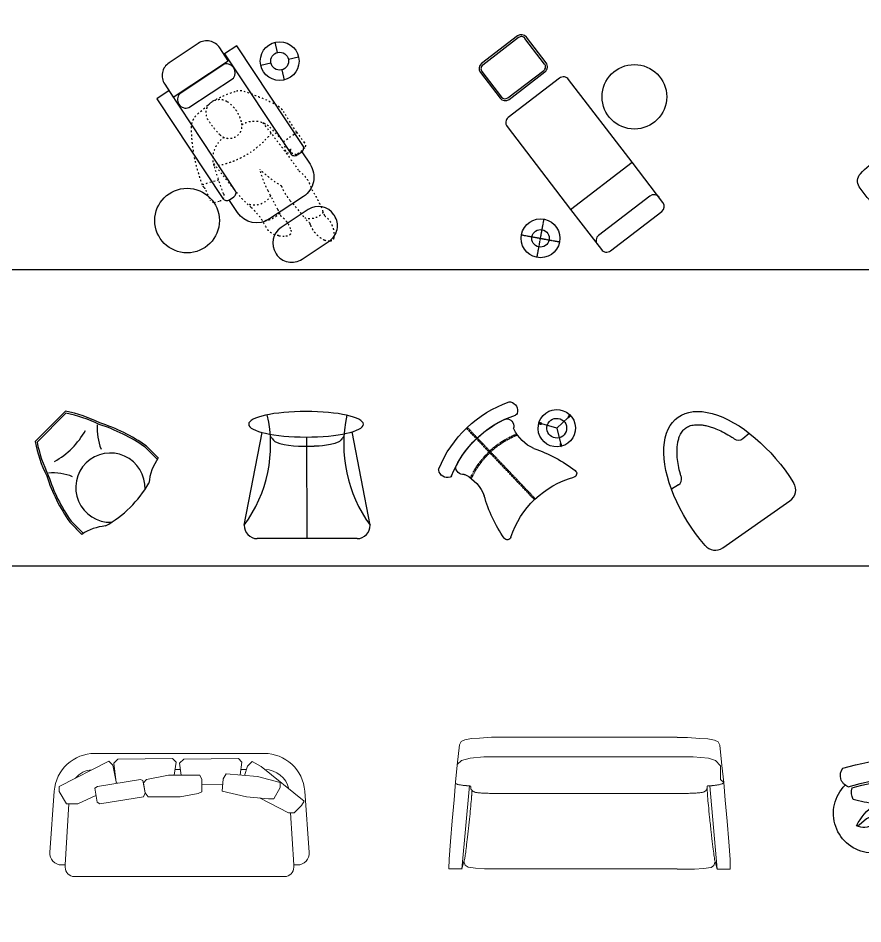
# Model space of a CAD drawing. Extents: x 185064 to 343242, y -369192 to -264966.
# Drawn here: x 191599 to 198135, y -277633 to -270622 of the extents above; entities that cross this region are included whole.
import ezdxf

# ---------------------------------------------------------------- set-up
doc = ezdxf.new("R2010")
doc.units = 0
for name, pattern in [('ACAD_ISO03W100', [30, 12, -18]), ('DASH', [0.35, 0.25, -0.1]), ('PHANTOM', [2.5, 1.25, -0.25, 0.25, -0.25, 0.25, -0.25])]:
    doc.linetypes.add(name, pattern=pattern)
for name, color, linetype in [('000-墙体', 4, 'Continuous'), ('FF-FURN', 51, 'Continuous'), ('打印框', 4, 'Continuous')]:
    doc.layers.add(name, color=color, linetype=linetype)
doc.layers.add('IFF-FURN', color=51, linetype='Continuous', lineweight=25)
doc.styles.add('ATTR', font='romans.shx', dxfattribs={"width": 0.8, "height": 0.7})

# ---------------------------------------------------------------- blocks, each defined once
blk = doc.blocks.new('A$C1A467F9B')
at = {"color": 3}
for p, q in [((303.4362761607626, 474.7465354145097), (213.6873383655038, 564.4954732097394)), ((213.6873383655038, 564.4954732097394), (320.0861819962738, 458.0966295789985)), ((203.0807366477093, 553.8888714919449), (308.3017789914738, 448.6678291481803)), ((-458.0641037591995, -107.2559689149493), (-351.6652601284295, -213.6548125457193)), ((-447.4575020439515, -96.64936719971593), (-342.236459700187, -201.8704095434805)), ((353.5503498683538, -501.4814022498322), (607.9127716978401, -247.1189804203459)), ((357.6762442540348, -518.5687112997692), (625.0000807477626, -251.2448748060269))]:
    blk.add_line(p, q, dxfattribs=at)
at = {"color": 6}
blk.add_line((-368.3151659639407, -197.0049067102081), (-458.0641037591995, -107.2559689149493), dxfattribs=at)
at = {"color": 3}
for centre, radius, start, end in [((-30.44983205005701, 922.2807914511357), 433.1435003872059, 274.9931836775269, 304.3079305710872), ((501.3802596595633, -394.7190322496172), 1014.039111640051, 119.1625750518399, 149.8513433175276), ((-36.91901502957626, 153.7232650613296), 304.7246792495685, 177.0446052065953, 91.88589393965955), ((-907.6992186350543, -407.3816261501051), 1487.104265391386, 17.73350079423744, 35.14506515649441), ((-910.4130320952826, -409.104457415553), 1505.379035713086, 17.74706745382008, 35.17447771018941), ((-828.8114832344289, 157.0446557000978), 455.3113655067286, 324.5154604211359, 354.6481858638912), ((471.8363900643453, 500.9390950962552), 477.3434847018555, 248.319785043173, 274.2971814461953), ((-558.1705784935475, -479.0595499064656), 1188.926746005408, 11.24962990066245, 26.18479794872286), ((-548.774115290158, -480.0492458470106), 1195.866758251916, 11.03037183115225, 26.29752142473714), ((790.6204354914807, -684.1890660439092), 693.9627308916833, 118.8536233057223, 151.1463766950079), ((515.5358268657728, 1016.844401545182), 1505.379035712384, 234.8255222904921, 252.2529325461799), ((513.8129955984623, 1014.130588083411), 1487.104265391909, 234.8549348428239, 252.2664992060165), ((-398.0004815942375, -361.9122646652395), 477.3434847018556, 355.7028185546985, 21.68021495760168), ((586.4806152972888, 655.2054847400867), 1195.866758251284, 243.7024785752629, 258.9696281690073), ((585.4909193540079, 664.6019479407696), 1188.926746004555, 243.815202050529, 258.7503700991749)]:
    blk.add_arc(centre, radius, start, end, dxfattribs=at)
blk = doc.blocks.new('做成ACAD TuKuai0686')
at = {"color": 3, "linetype": 'Continuous'}
for p, q in [((278.7942551995852, 1176.665767472292, -500), (-145.5772180168132, 449.4423677206359, -500)), ((326.7870076831509, 1170.71591797391, -500), (304.8490960355607, 1183.51779410764, -500)), ((333.6390343185826, 1144.661077137963, -500), (-90.7324388979032, 417.4376773862859, -500)), ((871.1178696839537, 831.0151118615212, -500), (446.7463964675553, 103.7917121098689, -500)), ((897.1727105200019, 837.8671384968947, -500), (919.1106221676068, 825.0652623631648, -500)), ((925.9626488029512, 799.0104215271966, -500), (501.5911755864654, 71.78702177551895, -500)), ((-116.7872797338641, 410.5856507509379, -500), (-138.7251913813961, 423.3875268846896, -500)), ((453.5984231029869, 77.7368712739226, -500), (475.5363347505045, 64.93499514017094, -500))]:
    blk.add_line(p, q, dxfattribs=at)
at = {"color": 3, "linetype": 'Continuous', "elevation": -500}
for points in [[(727.9423587014367, 1271.411253038623, -0.0192347146308554), (573.0069042285517, 1371.3902434062, 0.2782236814975106), (487.4998278553152, 1377.282715547229, 0.1559305004464827), (457.8196072116893, 1347.727498124328, -0.0080693074531594), (377.0280501948778, 1197.806606150763, -0.0439269532703382), (355.9935894208515, 1161.760940876924, -0.0097333460133609), (296.6239677215394, 1068.217001497931, 0.3798615984935079), (313.6580164514503, 948.2637341559856, 0.059647212493082), (411.6367298196179, 883.4351446815198, -0.0413985058291886), (659.8568057970747, 731.8897813510083, 0.1035959696238028), (732.5125627471622, 699.0578394580806, 0.3016285226148288), (786.8084093635747, 719.9884157513804, 0.051070474543086), (878.3660515989807, 881.8028229505542, -0.0399933056493636), (933.5162008275123, 984.5054797945012, 0.0174024434979263), (949.3115311757768, 996.822656212258, 0.0908911427230793)], [(949.3115311757768, 996.822656212258, 0.0374384293482931), (996.9015427607424, 1068.541542758779, 0.2724779174230986), (995.9033217560403, 1115.999172945365, 0.1635869668057041), (945.6677225451764, 1157.750434571917, -0.0560581734161057), (727.9423587014367, 1271.411253038623, 2.527544497646737)], [(461.9886871630056, 832.0496357410773, 0.0429971135869667), (285.9436196607471, 931.9108870162962, 0.3347393174383862), (216.8428780039153, 916.749816863259, 0.018365733028201), (24.17846218144405, 596.4244386439894, -0.0310578432622041), (-82.3126797069708, 404.1024419484384, 0.0031981104879421), (-124.7146739147865, 336.6784494456078, 0.0031981104879421)], [(389.6613766006049, 36.51412247751797, -0.0153963017987983), (503.2355004616402, 219.2937469867611, 0.0177654382105169), (719.7010432520668, 598.4342362008645, 0.3786096057230542), (687.9141516427823, 696.3841998103998, -0.0038219490749404), (461.9886871630056, 832.0496357410773)]]:
    blk.add_lwpolyline(points, format="xyb", dxfattribs=at)
at = {"color": 3, "linetype": 'Continuous'}
blk.add_lwpolyline([(-124.7146739147865, 336.6784494456078, -0.03614693235003399), (-181.5540067081601, 242.7562516361322, 0.3616578704915567), (-170.6501338828821, 102.4643724111229, 0.0964733029698253), (-84.2060765452188, 42.45356257673847, -0.0525385821396862), (79.29386725396034, -51.04361780386899, 0.0674312567395952), (231.0233819098648, -131.9323503940213, 0.3469476226771381), (311.1872250560846, -106.0077168929092, 0.041595066100622), (386.6232981962094, 29.81893366495932, -0.0010795285800961), (389.6613766006049, 36.51412247751797)], format="xyb", dxfattribs=at)
for centre, start, end in [((295.247688935347, 1167.064360371987, -500), 59.73428620635724, 149.7342862065232), ((317.1856005828936, 1154.262484238286, -500), 329.7342862065232, 59.73428620635724), ((887.571303419672, 821.4137047611838, -500), 59.73428620635724, 149.7342862065232), ((909.5092150672476, 808.6118286274684, -500), 329.7342862065232, 59.73428620635724), ((-129.1237842811242, 439.8409606203785, -500), 149.7342862065232, 239.7342862063573), ((-107.185872633534, 427.0390844866452, -500), 239.7342862063573, 329.7342862065232), ((463.1998302032443, 94.190305009608, -500), 149.7342862065232, 239.7342862063573), ((485.1377418508345, 81.38842887581268, -500), 239.7342862063573, 329.7342862065232)]:
    blk.add_arc(centre, 19.04999999999999, start, end, dxfattribs=at)
blk = doc.blocks.new('A$C24DB185D')
at = {"color": 3, "lineweight": 5}
for p, q in [((-917.7353977797188, 353.0189829483278), (-885.2925540366559, 353.0189829483278)), ((-885.2925540366559, 353.0189829483278), (-857.9647407951288, -95.15715421250206)), ((1047.56829191496, -174.0631434449169), (1079.707445963344, 353.0189829483278)), ((1079.707445963344, 353.0189829483278), (1112.150289706407, 353.0189829483278)), ((-978.957420671184, -282.4342746357433), (-1017.470611170327, 245.7466236386013)), ((1211.885503097015, 245.7466236386013), (1173.372312597872, -282.4342746357433)), ((-478.0832809662659, -466.9810170516722), (-429.7320909754214, -466.981017051672)), ((89.60185040465633, -466.9810170516722), (136.6013681431492, -466.9810170516722)), ((655.9353095231538, -466.981017051672), (663.2736989099308, -466.9810170516722)), ((824.2990657307091, -606.9810170516721), (-629.8841738040209, -606.9810170516721))]:
    blk.add_line(p, q, dxfattribs=at)
at = {"color": 6, "lineweight": 5}
blk.add_line((-637.7074016613768, -466.981017051672), (-637.1187618385503, -466.981017051672), dxfattribs=at)
at = {"color": 3, "lineweight": 5, "flags": 128}
for points in [[(-857.9647407951286, -95.15715421250185), (-885.2925540366559, 353.0189829483278), (-885.2925540366559, 373.0189829483278, -0.4142135623730951), (-805.2925540366557, 453.0189829483278), (999.707445963344, 453.0189829483278, -0.4142135623730951), (1079.707445963344, 373.0189829483278), (1079.707445963344, 353.0189829483278), (1047.56829191496, -174.0631434449168)], [(-637.1187618385501, -466.981017051672), (-637.7074016613768, -466.981017051672, -0.3522133182519764), (-842.8178395929901, -302.0333005841176)], [(991.7004611073456, -393.4903883460238, -0.1975929462873948), (849.4973586150273, -466.2609900909193)]]:
    blk.add_lwpolyline(points, format="xyb", dxfattribs=at)
at = {"color": 8, "lineweight": 5}
for points in [[(-460.6111564367799, -417.5745080471505), (-488.7215282143443, -497.0631434449168), (-528.7215282143442, -537.0631434449168), (-603.7215282143443, -493.7618732557166), (-973.7215282143443, -197.0631434449169), (-950.6275174468174, -157.0631434449169), (-888.7215282143442, -95.15715421250206), (-838.7215282143442, -95.15715421250206), (-589.1068022870022, -223.3485165444438)], [(638.9822221796046, -348.3814541918441), (671.2784717856557, -506.0631434449168), (705.2784717856558, -540.0631434449168), (1131.278471785655, -322.0631434449169), (1131.278471785655, -280.0631434449169), (1067.278471785655, -174.0631434449169)], [(1067.278471785655, -174.0631434449169), (971.2784717856557, -174.0631434449169), (815.8841055884726, -244.6969462618183)], [(-93.72152821434427, -339.6212829798006), (-273.9039494415417, -336.478566330489)], [(627.6119309041533, -557.0631434449168), (662.6119309041533, -522.0631434449168), (642.6119309041533, -357.0631434449168), (628.6119000996233, -350.063128042652)], [(-423.0440857143636, -421.0656218256265), (-439.2119092711364, -532.0631434449168), (-409.2119092711364, -562.0631434449168), (61.27847178565571, -557.0631434449168)], [(61.27847178565571, -557.0631434449168), (96.27847178565573, -522.0631434449168), (83.6954992026863, -418.2536196354194)], [(143.6989677319512, -418.2536196354194), (127.1215498474776, -532.0631434449168), (157.1215498474776, -562.0631434449168), (627.6119309041533, -557.0631434449168)]]:
    blk.add_lwpolyline(points, dxfattribs=at)
for points in [[(-278.7215282143443, -387.0631434449168), (-304.7022903279285, -432.0631434449168), (-573.7215282143443, -407.0631434449168), (-768.7215282143442, -357.0631434449168), (-768.7215282143442, -312.0631434449169), (-713.8732526413513, -217.0631434449169), (-668.7215282143443, -217.0631434449169), (-478.7215282143442, -232.0631434449169), (-268.7215282143443, -282.0631434449169)], [(407.4689479760709, -352.0631434449168), (381.2784717856557, -382.0631434449168), (191.2784717856557, -418.2536196354194), (-78.7215282143443, -418.2536196354194), (-93.72152821434427, -382.0631434449168), (-93.72152821434427, -277.0631434449169), (-63.72152821434429, -262.0631434449169), (91.27847178565573, -232.5393339211296), (366.2784717856557, -232.5393339211296), (391.2784717856557, -267.0631434449169)], [(826.2784717856558, -307.0631434449169), (806.2784717856558, -187.0631434449169), (781.2784717856558, -172.0631434449169), (406.2784717856557, -232.0631434449169), (391.2784717856557, -267.0631434449169), (411.2784717856556, -372.0631434449168), (431.2784717856557, -382.0631434449168), (801.2784717856558, -322.0631434449169)]]:
    blk.add_lwpolyline(points, close=True, dxfattribs=at)
at = {"color": 3, "lineweight": 5, "flags": 128}
for points in [[(-429.7320909754212, -466.981017051672), (-478.0832809662658, -466.981017051672)], [(136.6013681431494, -466.981017051672), (89.60185040465728, -466.981017051672)], [(663.273698909931, -466.981017051672), (655.9353095231538, -466.981017051672)]]:
    blk.add_lwpolyline(points, dxfattribs=at)
at = {"color": 3, "lineweight": 5}
for centre, radius, start, end in [((-917.7353977797188, 253.0189829483279), 100, 90, 184.1704365248391), ((1112.150289706407, 253.0189829483279), 99.99999999999999, 355.8295634751609, 90.00000000000013), ((-629.8841738040433, -256.9810170516583), 350.0000000000138, 184.1704365248458, 270.0000000000037), ((824.2990657307276, -256.9810170516545), 350.0000000000176, 269.9999999999969, 355.8295634751536)]:
    blk.add_arc(centre, radius, start, end, dxfattribs=at)
at = {"color": 6, "lineweight": 5}
for centre, radius, start, end in [((-637.7074016613542, -256.9810170516865), 209.9999999999856, 192.3882296480307, 269.9999999999938), ((832.1222935880437, -256.9810170516877), 209.9999999999844, 274.7459868327941, 319.4550334924908)]:
    blk.add_arc(centre, radius, start, end, dxfattribs=at)
blk = doc.blocks.new('artear')
at = {"layer": 'FF-FURN', "color": 3, "linetype": 'Continuous'}
for points in [[(21535.42694836006, 1501.968026151385, 0.4142135623731554), (21406.65479408971, 1560.429400447059), (21195.08090681002, 1480.978219075352, 0.4142135623730951), (21136.61953251447, 1352.206064804859), (21171.77492250154, 1258.589300521654), (21570.58233834721, 1408.351261867963)], [(21899.54643840807, 728.610413550819, 0.4142135623730951), (21917.08485069684, 767.2420598317108), (21645.68523999417, 1489.963480097114), (21556.74931392502, 1456.565859609012), (21828.14892462817, 733.8444393436633, 0.414213562373296), (21866.78057090881, 716.3060270550554)], [(21578.12667527712, 1291.547653275505, 0.7062924485417377), (21540.15885409068, 1392.653758701025), (21217.18101731422, 1271.367663244707, 0.7777777777777831), (21255.14883850066, 1170.261557819187)], [(21155.13339515075, 1305.749236563351), (21066.19746908192, 1272.351616075056), (21337.59707978466, 549.6301958101171, 0.414213562373296), (21376.22872606571, 532.0917835211035), (21408.99459356467, 544.3961700170016, 0.4142135623730951), (21426.53300585319, 583.0278162978661)], [(21856.91782236824, 357.1236472585747), (21660.69708443117, 283.4379498453304, 0.4142135623730449), (21590.54343527615, 128.9113647210301), (21592.30120477583, 124.2305265067421, 0.4142135623731454), (21746.82778990009, 54.07687735182617), (21943.04852783774, 127.7625747654779, 0.4142135623731955), (22013.20217699226, 282.2891598898327), (22011.44440749288, 286.9699981039844, 0.414213562373045)]]:
    blk.add_lwpolyline(points, format="xyb", close=True, dxfattribs=at)
blk.add_lwpolyline([(21900.48260605077, 728.9619674503932), (21934.23178043855, 639.0898737385937, -0.4142135623731354), (21846.53971899521, 445.9316423328832), (21601.26379657342, 353.8245205662201, -0.4142135623730549), (21408.10556516754, 441.5165820096876), (21375.76260637931, 527.6440051500026)], format="xyb", dxfattribs=at)
blk = doc.blocks.new('AWTRE')
at = {"color": 3}
for p, q in [((21343.66606007962, 18316.76701344388), (21343.66606007962, 18397.53471515073)), ((21274.43376178647, 18247.53471515073), (21193.66606007962, 18247.53471515073)), ((21412.89835837277, 18247.53471515073), (21493.66606007962, 18247.53471515073)), ((21343.66606007962, 18178.30241685758), (21343.66606007962, 18097.53471515073))]:
    blk.add_line(p, q, dxfattribs=at)
blk.add_circle((21343.66606007962, 18247.53471515073), 150, dxfattribs=at)
at = {"color": 8}
blk.add_circle((21343.66606007962, 18247.53471515073), 69.23229829315096, dxfattribs=at)
blk = doc.blocks.new('aertgser')
at = {"color": 250, "linetype": 'ACAD_ISO03W100'}
for p, q in [((25069.22932064367, 9050.763492322369), (24964.76678064367, 9054.17989232237)), ((25069.22932064367, 9050.763492322369), (24964.76678064367, 9054.17989232237)), ((25067.59392064367, 8924.15389232237), (25067.59392064367, 9050.815492322376)), ((25067.59392064367, 8924.15389232237), (25067.59392064367, 9050.815492322376)), ((25069.22932064367, 9050.763492322369), (25256.66332064368, 9058.79229232238)), ((25069.22932064367, 9050.763492322369), (25256.66332064368, 9058.79229232238)), ((24995.15792064368, 8897.20229232237), (25042.43944064368, 8918.420892322378)), ((24995.15792064368, 8897.20229232237), (25042.43944064368, 8918.420892322378)), ((25219.57432064367, 8903.372092322374), (25078.61272064367, 8923.516892322368)), ((25219.57432064367, 8903.372092322374), (25078.61272064367, 8923.516892322368)), ((25623.01372064368, 8504.539892322371), (25636.70792064367, 8637.644292322368)), ((25623.01372064368, 8504.539892322371), (25636.70792064367, 8637.644292322368)), ((24662.33322064367, 8589.021692322376), (24822.89882064368, 8610.424892322379)), ((24662.33322064367, 8589.021692322376), (24822.89882064368, 8610.424892322379)), ((24490.64352064367, 8479.696892322376), (24455.54378064368, 8521.845492322376)), ((24490.64352064367, 8479.696892322376), (24455.54378064368, 8521.845492322376)), ((25237.04112064368, 8384.965892322376), (24975.72578064368, 8401.16389232238)), ((25237.04112064368, 8384.965892322376), (24975.72578064368, 8401.16389232238)), ((25154.53792064368, 8221.397292322377), (25112.30352064368, 8345.115692322375)), ((25154.53792064368, 8221.397292322377), (25112.30352064368, 8345.115692322375)), ((24989.28426064368, 8215.440692322372), (24971.81798064368, 8257.467092322375)), ((24989.28426064368, 8215.440692322372), (24971.81798064368, 8257.467092322375)), ((25104.32672064367, 8217.780692322369), (25016.00940064368, 8201.026292322378)), ((25104.32672064367, 8217.780692322369), (25016.00940064368, 8201.026292322378))]:
    blk.add_line(p, q, dxfattribs=at)
for centre, radius, start, end in [((24963.77410064368, 9023.835292322372), 30.36069400000001, 67.94562000011764, 149.8994999999654), ((24963.77410064368, 9023.835292322372), 30.36069400000001, 67.94562000011764, 149.8994999999654), ((25263.76132064367, 8893.143692322366), 165.801142, 61.16075999993998, 92.45324999988838), ((25263.76132064367, 8893.143692322366), 165.801142, 61.16075999993998, 92.45324999988838), ((25105.42132064368, 8981.782892322371), 178.118772, 163.4646999997897, 190.0283999996354), ((25105.42132064368, 8981.782892322371), 178.118772, 163.4646999997897, 190.0283999996354), ((24372.11940064367, 7273.881892322373), 2014.32088, 53.71461999956895, 61.16075999993998), ((24372.11940064367, 7273.881892322373), 2014.32088, 53.71461999956895, 61.16075999993998), ((24727.86128064367, 8655.84689232237), 253.0657220000001, 70.52015000003985, 110.6893000000677), ((24727.86128064367, 8655.84689232237), 253.0657220000001, 70.52015000003985, 110.6893000000677), ((24955.07710064368, 8955.195292322373), 25.4416682, 190.0283999996354, 323.1719999997011), ((24955.07710064368, 8955.195292322373), 25.4416682, 190.0283999996354, 323.1719999997011), ((24987.87402064367, 8913.434092322379), 17.7909732, 108.1437999999891, 294.1692000000057), ((24987.87402064367, 8913.434092322379), 17.7909732, 108.1437999999891, 294.1692000000057), ((24980.40344064368, 8936.230892322375), 6.198732799999998, 288.1437999999892, 143.1719999997011), ((24980.40344064368, 8936.230892322375), 6.198732799999998, 288.1437999999892, 143.1719999997011), ((25069.32292064367, 8858.514292322376), 65.66266200000001, 81.86724999979735, 114.1692000000057), ((25069.32292064367, 8858.514292322376), 65.66266200000001, 81.86724999979735, 114.1692000000057), ((24358.94052064367, 8683.37049232237), 184.162472, 72.18336000015118, 132.2130000000345), ((24358.94052064367, 8683.37049232237), 184.162472, 72.18336000015118, 132.2130000000345), ((24675.88754064367, 7894.38489232237), 998.90856, 92.14766999998443, 105.1225000000071), ((24675.88754064367, 7894.38489232237), 998.90856, 92.14766999998443, 105.1225000000071), ((24570.94400064367, 8826.28989232237), 133.3332, 162.7103000003923, 231.5681999999922), ((24570.94400064367, 8826.28989232237), 133.3332, 162.7103000003923, 231.5681999999922), ((24813.68650064367, 2588.954892322377), 6305.470600000001, 85.74595000005445, 90.01303000001671), ((24813.68650064367, 2588.954892322377), 6305.470600000001, 85.74595000005445, 90.01303000001671), ((25838.20012064368, 8680.349292322366), 692.7637599999999, 162.9036999997449, 205.0897000000088), ((25838.20012064368, 8680.349292322366), 692.7637599999999, 162.9036999997449, 205.0897000000088), ((25203.67532064368, 8792.128492322374), 112.373222, 67.99602000012455, 81.86724999979735), ((25203.67532064368, 8792.128492322374), 112.373222, 67.99602000012455, 81.86724999979735), ((25177.54792064367, 8727.471692322375), 182.11011, 2.59187700040497, 67.99602000012455), ((25177.54792064367, 8727.471692322375), 182.11011, 2.59187700040497, 67.99602000012455), ((25510.39732064367, 8824.290492322369), 90.930398, 17.81887999963908, 53.71461999956895), ((25510.39732064367, 8824.290492322369), 90.930398, 17.81887999963908, 53.71461999956895), ((24728.72240064368, 8573.036892322372), 911.99186, 5.105100000123731, 17.81887999963908), ((24728.72240064368, 8573.036892322372), 911.99186, 5.105100000123731, 17.81887999963908), ((24257.03716064368, 8795.70349232237), 32.495632, 132.2130000000345, 213.1156999998095), ((24257.03716064368, 8795.70349232237), 32.495632, 132.2130000000345, 213.1156999998095), ((24310.54802064368, 8830.608492322366), 96.384132, 213.1156999998095, 237.7222000003745), ((24310.54802064368, 8830.608492322366), 96.384132, 213.1156999998095, 237.7222000003745), ((24365.35420064368, 8940.679492322379), 219.06729, 240.9785999997992, 284.0059999998022), ((24365.35420064368, 8940.679492322379), 219.06729, 240.9785999997992, 284.0059999998022), ((24393.78286064367, 8826.708492322374), 101.605556, 284.0059999998022, 290.5932000000278), ((24393.78286064367, 8826.708492322374), 101.605556, 284.0059999998022, 290.5932000000278), ((24510.76024064367, 9038.733292322375), 317.7005, 255.1843000002171, 265.7938000001995), ((24510.76024064367, 9038.733292322375), 317.7005, 255.1843000002171, 265.7938000001995), ((23946.52540064368, 1366.645492322364), 7375.108000000001, 84.43247999980224, 85.79382000018724), ((23946.52540064368, 1366.645492322364), 7375.108000000001, 84.43247999980224, 85.79382000018724), ((24697.93112064368, 9075.068292322381), 369.85234, 264.4324999998336, 284.613600000163), ((24697.93112064368, 9075.068292322381), 369.85234, 264.4324999998336, 284.613600000163), ((25226.05612064368, 9729.464892322372), 1101.7149, 246.7546999998096, 257.7893999999718), ((25226.05612064368, 9729.464892322372), 1101.7149, 246.7546999998096, 257.7893999999718), ((25407.56212064368, 8649.729092322377), 98.514312, 114.1552999998098, 259.5461000000266), ((25407.56212064368, 8649.729092322377), 98.514312, 114.1552999998098, 259.5461000000266), ((25476.64412064367, 8495.759692322375), 267.25764, 69.87920000001192, 114.1552999998098), ((25476.64412064367, 8495.759692322375), 267.25764, 69.87920000001192, 114.1552999998098), ((25532.52332064368, 8648.364092322372), 104.736294, 273.5364000000714, 69.87920000001192), ((25532.52332064368, 8648.364092322372), 104.736294, 273.5364000000714, 69.87920000001192), ((24718.22282064368, 9395.684692322378), 792.2049200000001, 277.592799999849, 290.2978000002233), ((24718.22282064368, 9395.684692322378), 792.2049200000001, 277.592799999849, 290.2978000002233), ((24483.92278064368, 8545.479492322369), 36.93089400000001, 107.7029999997999, 219.7863000002024), ((24483.92278064368, 8545.479492322369), 36.93089400000001, 107.7029999997999, 219.7863000002024), ((24538.92708064368, 8373.156692322373), 217.817184, 70.29868999969193, 107.7029999997999), ((24538.92708064368, 8373.156692322373), 217.817184, 70.29868999969193, 107.7029999997999), ((24704.46414064367, 8272.963092322374), 318.85464, 97.59282999988218, 106.7902000001079), ((24704.46414064367, 8272.963092322374), 318.85464, 97.59282999988218, 106.7902000001079), ((24787.60694064368, 8539.078292322374), 162.553196, 164.2197000002369, 216.8671999998062), ((24787.60694064368, 8539.078292322374), 162.553196, 164.2197000002369, 216.8671999998062), ((24909.02720064367, 8541.05429232237), 142.552098, 153.3706999998604, 238.5666999999202), ((24909.02720064367, 8541.05429232237), 142.552098, 153.3706999998604, 238.5666999999202), ((25158.35212064367, 8568.333492322374), 199.539886, 288.1578999998421, 358.9497999997513), ((25158.35212064367, 8568.333492322374), 199.539886, 288.1578999998421, 358.9497999997513), ((25501.10492064368, 9156.713492322378), 614.0570799999999, 259.5461000000266, 273.5364000000714), ((25501.10492064368, 9156.713492322378), 614.0570799999999, 259.5461000000266, 273.5364000000714), ((25483.96052064368, 8518.850292322371), 139.786452, 304.0645000000176, 354.1249000002801), ((25483.96052064368, 8518.850292322371), 139.786452, 304.0645000000176, 354.1249000002801), ((24586.27438064368, 8559.334892322366), 124.448662, 219.7863000002024, 278.792200000185), ((24586.27438064368, 8559.334892322366), 124.448662, 219.7863000002024, 278.792200000185), ((24679.31096064368, 7957.814492322373), 484.2240000000002, 76.49421000012676, 98.79221999997506), ((24679.31096064368, 7957.814492322373), 484.2240000000002, 76.49421000012676, 98.79221999997506), ((25041.79412064368, 9466.994892322371), 1067.87694, 256.4941999998244, 266.4528999998763), ((25041.79412064368, 9466.994892322371), 1067.87694, 256.4941999998244, 266.4528999998763), ((24101.75736064367, 11789.94409232237), 3589.991600000001, 284.4904999998085, 288.1578999998421), ((24101.75736064367, 11789.94409232237), 3589.991600000001, 284.4904999998085, 288.1578999998421), ((24845.90596064367, 9462.512492322378), 1278.91348, 283.7512000001553, 304.0645000000176), ((24845.90596064367, 9462.512492322378), 1278.91348, 283.7512000001553, 304.0645000000176), ((25010.53588064367, 8273.55849232238), 41.92864, 104.4904999998085, 202.5677999997166), ((25010.53588064367, 8273.55849232238), 41.92864, 104.4904999998085, 202.5677999997166), ((25011.52024064367, 8224.681092322367), 24.07964, 202.5677999997166, 280.7449999999413), ((25011.52024064367, 8224.681092322367), 24.07964, 202.5677999997166, 280.7449999999413), ((25119.33392064367, 8138.706892322371), 80.485886, 84.00083999994754, 100.7449999999413), ((25119.33392064367, 8138.706892322371), 80.485886, 84.00083999994754, 100.7449999999413), ((25134.51532064367, 8283.170692322368), 64.77120000000001, 264.000799999948, 283.7512000001553), ((25134.51532064367, 8283.170692322368), 64.77120000000001, 264.000799999948, 283.7512000001553)]:
    blk.add_arc(centre, radius, start, end, dxfattribs=at)
at = {"color": 250, "linetype": 'ACAD_ISO03W100', "style": 'ATTR', "width": 0.8, "flags": 9}
blk.add_attdef('ESTCODE', (25226.65274311131, 8640.380980712012), '', height=18.2, dxfattribs=at)
blk.add_attdef('ESTCODE', (25226.65274311131, 8640.380980712012), '', height=18.2, dxfattribs=at)
blk = doc.blocks.new('做成ACAD TuKuai0283')
at = {"color": 8, "linetype": 'Continuous', "lineweight": -2}
for p, q in [((172.5851098519365, 599.693967777331), (123.0405559805462, 592.2722490177707)), ((186.3779337972215, 582.8782924070026), (172.5851098519365, 599.693967777331)), ((200.1134387566552, 592.6709886180353), (186.3779337972215, 582.8782924070026)), ((215.0092074785487, 586.8016212948182), (200.1134387566552, 592.6709886180353)), ((157.165721025445, 527.207104882912), (165.0996908284059, 529.0946060838749)), ((165.0996908284059, 529.0946060838749), (189.8716495605318, 517.9605504273306)), ((189.8716495605318, 517.9605504273306), (317.8203020276252, 515.0316123562333)), ((317.8203020276252, 515.0316123562333), (388.6064810348419, 494.4527836977629)), ((388.6064810348419, 494.4527836977629), (409.6397755548295, 497.8123565630269)), ((-764.2861680257566, 129.3273723200264), (-759.228466299814, 144.5179303032777)), ((-759.228466299814, 144.5179303032777), (-742.9036513779467, 148.7678024588726)), ((-746.948786107671, 170.1370751550627), (-709.4625335416728, 203.3714789592536)), ((-742.9036513779467, 148.7678024588726), (-746.948786107671, 170.1370751550627)), ((-695.3583782202701, 104.4285842211095), (-775.2208228399514, 4.421453046686589)), ((-688.0004526882852, 130.5719976679994), (-695.3583782202701, 104.4285842211095)), ((-681.4613916456041, 135.445519833547), (-688.0004526882852, 130.5719976679994)), ((-775.2208228399514, 4.421453046686589), (-804.8640707770109, -63.07261468624854)), ((-804.8640707770109, -63.07261468624854), (-820.9383609250299, -77.04771412914612))]:
    blk.add_line(p, q, dxfattribs=at)
at = {"color": 3, "linetype": 'Continuous', "ltscale": 5, "extrusion": (0, 0, -0.9999999999999998)}
for centre, major_axis, ratio, start_param, end_param in [((778.8435744858539, -1897.079058736309), (2609.70162579869, 1219.435837051656), 0.9999999999987568, 4.43642743504372, 4.988553886358601), ((275.9875403731446, 864.1153322803369), (64.96988039038521, 64.96988039038524), 0.9999999999990616, -0.3203134243118957, 1.569194245417397)]:
    blk.add_ellipse(centre, major_axis=major_axis, ratio=ratio, start_param=start_param, end_param=end_param, dxfattribs=at)
at = {"color": 3, "linetype": 'Continuous', "ltscale": 5, "extrusion": (0, 0, -1)}
for centre, major_axis, ratio, start_param, end_param in [((778.8435744858539, -1897.079058736309), (2474.866350897467, 1156.23445378741), 0.9999999999987512, 4.436362139404331, 4.988488590719208), ((253.9423960679406, 530.7835857420953), (278.0726126224617, 129.2233065875126), 0.9999999999987658, -0.7948801736350488, 1.470142064671409), ((-1016.097849905757, 260.5223731848802), (64.96988039038781, 64.96988039038784), 0.9999999999990355, 2.269152777959619, 4.158660447686489), ((-1123.831487249522, 2175.895306969473), (2219.425158370588, 1035.214743438235), 0.9999999999987517, 1.33017906405816, 1.810243349169326), ((-746.3089785991012, 63.51981848886496), (277.5254314956856, 130.3943086535149), 0.9999999999987619, 1.671663399237358, 3.936685637546723)]:
    blk.add_ellipse(centre, major_axis=major_axis, ratio=ratio, start_param=start_param, end_param=end_param, dxfattribs=at)
at = {"color": 8, "linetype": 'Continuous', "lineweight": -2, "extrusion": (0, 0, -1)}
for centre, major_axis, ratio, start_param, end_param in [((724.782455242867, -1761.855622617102), (2330.718335274074, 1089.141725307226), 0.9999999999987542, -1.532061520955402, -1.292761694369666), ((-341.3419204704788, 1494.565692576989), (747.1608736044644, 747.1608736044645), 0.9999999999990601, 1.644538711672786, 1.812104642206217), ((-229.6210169906709, 558.075103139756), (47.59027251888565, 47.59027251888566), 0.9999999999990382, 2.880550007117824, 4.791822145831122), ((144.3641632821629, 174.9569024103726), (295.4714831779256, 295.4714831779257), 0.9999999999990504, -1.059332951655248, -0.8364508707922784), ((248.4351412098467, 694.9471016147198), (174.6325360381801, 174.6325360381801), 0.9999999999990437, 2.180912581772239, 3.430180169308982), ((165.831230855673, 732.2873478586082), (145.1430279408161, 145.1430279408162), 0.9999999999990814, 2.398423610015107, 3.070762343690752), ((144.3641632822935, 174.9569024105099), (295.4714831778399, 295.47148317784), 0.999999999999014, -0.6155182457242528, -0.0975920642993209), ((-456.9215664917585, 451.8924837017573), (47.59027251888583, 47.59027251888583), 0.999999999999089, -0.9534751224576891, 0.9577970162562736), ((-133.0349771070771, 1072.795382246256), (415.4998241272994, 415.4998241272994), 0.9999999999990496, 1.999744283966958, 2.579768415798245), ((310.2270666864602, 578.2900547277125), (90.44209911999508, 90.44209911999508), 0.9999999999990548, 1.46592390532602, 2.503115224075745), ((-913.6578431278513, 708.1302686368863), (415.4998241273142, 415.4998241273142), 0.9999999999990044, 1.258578607575543, 1.838602739406357), ((-868.6765663247467, 173.0924577467708), (174.632536038186, 174.632536038186), 0.9999999999990344, 0.4081668540655877, 1.657434441601187), ((-403.0953113483636, -80.78678663927728), (295.4714831779983, 295.4714831779984), 0.99999999999881, 4.67479789416577, 4.897679975028539), ((-844.3043211789196, 260.4062233390695), (145.1430279408171, 145.1430279408171), 0.9999999999990404, 0.7675846796836181, 1.439923413358517), ((-847.9062354249048, 195.1297108745048), (92.30677527368596, 92.30677527368596), 0.9999999999990292, 3.062357226984596, 3.763323500752214), ((-1103.448534222546, 1138.550378417679), (747.160873604509, 747.1608736045091), 0.9999999999990372, 2.026242381167128, 2.193808311700634), ((-403.095311348571, -80.78678663928987), (295.471483177833, 295.471483177833), 0.9999999999990584, 3.935939087673619, 4.453865269097945)]:
    blk.add_ellipse(centre, major_axis=major_axis, ratio=ratio, start_param=start_param, end_param=end_param, dxfattribs=at)
at = {"color": 8, "linetype": 'Continuous', "lineweight": -2, "extrusion": (0, 0, -0.9999999999999998)}
for centre, major_axis, ratio, start_param, end_param in [((218.205147672382, 693.1597399193698), (92.30677527368687, 92.30677527368687), 0.9999999999989752, 0.0750235226223044, 0.7759897963898191), ((-818.8627384271797, 50.83988643353379), (90.44209911999151, 90.44209911999157), 0.9999999999990624, 1.335231799297953, 2.372423118047537)]:
    blk.add_ellipse(centre, major_axis=major_axis, ratio=ratio, start_param=start_param, end_param=end_param, dxfattribs=at)
at = {"color": 8, "linetype": 'Continuous', "lineweight": -2, "extrusion": (0, 0, -0.9999999999999999)}
blk.add_ellipse((709.8295383778598, -1768.840822980439), major_axis=(2324.067649346315, 1103.26208012891), ratio=0.9999999999987104, start_param=4.440671532263639, end_param=4.679971358849364, dxfattribs=at)
blk = doc.blocks.new('A$C3EA21593')
at = {"color": 8, "linetype": 'Continuous', "lineweight": 5}
for p, q in [((-978.8428748028383, 869.2929258615186), (-919.8010988387687, 223.0918827144487)), ((997.0862841355264, 871.2002834010926), (938.0445081714568, 224.9992402540229)), ((-677.6972337737097, 284.6794219321746), (684.8192426180613, 284.6794219320582))]:
    blk.add_line(p, q, dxfattribs=at)
at = {"color": 3, "linetype": 'Continuous', "lineweight": 5}
blk.add_lwpolyline([(-904.6817109315452, -140.1664613534522), (-956.6861671693187, -130.8194276077847), (-984.6928593111952, -116.7661580813292), (-998.7377542999893, -92.71557056883465), (-1015.021082951716, 66.67651938353083), (-1028.286856976323, 197.9641476229299), (-1039.625591632503, 333.4889830344763), (-1054.782417671275, 497.6476905344461), (-1067.061154136027, 657.1177492280549), (-1077.125885428628, 793.1365958903334), (-1078.991758208853, 868.7910069123317), (-978.9917737793293, 868.8564447282407), (-963.2328099320584, 810.1297112517349), (-953.1939621460916, 839.5575002201367), (-931.5503059452313, 854.2295763758883), (-873.1593997008749, 863.6280496093386), (-803.1616427674599, 868.3643867853972), (-684.6764536883419, 868.4419209174521), (-684.6764536883275, 869.0609680771886), (-666.445711358363, 869.0609680771886), (-518.9917582088384, 869.0609680771886), (685.2561742996331, 869.0609680770722), (685.2561742996478, 870.7972208879947), (821.2561531236715, 870.7082254583073), (891.2539100570866, 865.9718882821907), (949.6448163014577, 856.5734150487407), (971.2884725022886, 841.9013388929598), (981.3273202882409, 812.4735499245869), (997.0862841355264, 871.2002834010926), (1097.086268565064, 871.1348455851257), (1095.220395784825, 795.4804345631565), (1085.155664492224, 659.461587900907), (1072.876928027428, 499.9915292072691), (1057.720101988627, 335.8328217073287), (1046.381367332418, 200.3079862956947), (1033.115593307797, 69.02035805638297), (1016.832264656055, -90.3717318959825), (1002.787369667247, -114.422319408477), (974.7806775253704, -128.4755889349326), (922.7762212875967, -137.8226226805709), (860.7748358367681, -140.713632925268), (767.2421346481423, -148.8400576110871), (702.7709640444517, -148.797869078553), (685.2561742995457, -148.7864077809208), (685.2561742995457, -151.1295067126338), (-518.9917582089256, -151.1295067125757), (-518.9917582089256, -151.1417077514634), (-684.6764536884148, -151.1417077514634), (-749.1476242920908, -151.1838962839974), (-842.6803254807309, -143.0574715981201)], close=True, dxfattribs=at)
blk.add_lwpolyline([(-1014.121591018702, 57.26335597172147), (-983.289996514286, 29.1157641223108), (-915.5223015277735, 10.80528526249691), (-809.2903903992556, -0.0862003532238305), (809.2903903992556, 0.0862003532238305), (929.4776984722412, 11.05528526238049), (983.2620944239169, 29.51586968966876), (1021.585049988949, 70.95515003142646), (1021.585049988978, 175.8052852623514), (1046.381367332418, 200.3079862956947)], dxfattribs=at)
blk.add_open_spline([(-963.2328099320584, 810.1297112517349), (-954.9388981571974, 804.4663389872003), (-904.9836867735576, 337.6954520505096), (-900.8511359289114, 262.5357183612941)], degree=2, knots=[0, 0, 0, 1, 1.789964359907092, 1.789964359907092, 1.789964359907092], dxfattribs=at)
blk.add_open_spline([(981.4762192647468, 812.037068791309), (973.1823074898856, 806.3736965267744), (917.3653174954816, 284.8315950282558), (918.1634112052124, 233.7255158361222)], degree=2, dxfattribs=at)
at = {"color": 8, "linetype": 'Continuous', "lineweight": 5}
for points in [[(-911.1067811479297, 236.4071274253656), (-912.4007098192814, 273.3125336210651), (-793.9702712123981, 284.603335384134), (-677.6972337737097, 284.6794219321746)], [(918.2745890159422, 236.7126336627989), (919.5333912132337, 273.6197103100421), (801.092280056764, 284.755508480157), (684.8192426180613, 284.6794219320582)], [(-1028.933945390017, 201.1510326481366), (-1028.93952580812, 212.8773594105733), (-950.8655363532159, 224.6547797461681), (-930.8655394672968, 224.6678673093847)], [(-930.8655394672968, 224.6678673093847), (-920.9457046347962, 224.674358633667), (-910.216223825715, 227.6129623761517), (-911.1067811479297, 236.4071274253656)], [(938.0445081714568, 224.9992402540229), (928.1246733389853, 224.9927489297406), (917.3924023208383, 227.9173085684597), (918.2745890159422, 236.7126336627989)], [(1046.381367332418, 200.3079862956947), (1036.129655348399, 213.337094627961), (958.0445050573179, 225.0123278172396), (938.0445081714568, 224.9992402540229)]]:
    blk.add_open_spline(points, degree=2, dxfattribs=at)
blk = doc.blocks.new('AWERTSER')
at = {"color": 3, "linetype": 'Continuous'}
for p, q in [((26658.97340299135, 14020.08718086103), (27073.21536933065, 14454.79320384941)), ((27250.07117248239, 14217.19663708232), (26904.81534994395, 13854.88475725136))]:
    blk.add_line(p, q, dxfattribs=at)
for points in [[(25986.55919141744, 14785.87447895815, 0.4142135623731045), (26057.24933489656, 14787.57847863583), (26298.70083820157, 15040.95797968465, 0.4142135623730951), (26296.99683852389, 15111.64812316377), (26116.01148063185, 15284.11348266737, 0.4142135623730951), (26045.32133715273, 15282.40948298969), (25803.86983384774, 15029.02998194085, 0.4142135623730844), (25805.57383352542, 14958.33983846173)], [(27013.40656468003, 13751.40554155011), (27358.66238721846, 14113.71742138109, 0.4142135623730939), (27356.95838754019, 14184.40756486018), (27073.21536933065, 14454.79320384941), (26488.2635655508, 15012.20803731713, 0.4142135623730927), (26417.5734220717, 15010.50403763886), (26072.31759953327, 14648.19215780788, 0.4142135623731005), (26074.02159921152, 14577.50201432877), (26658.97340299135, 14020.08718086103), (26942.71642120093, 13749.70154187182, 0.414213562373095)]]:
    blk.add_lwpolyline(points, format="xyb", close=True, dxfattribs=at)
at = {"color": 8}
blk.add_lwpolyline([(25996.90711298765, 14796.73360043167, 0.4142135623728632), (26046.39021342304, 14797.92640020605), (26287.84171672805, 15051.30590125486, 0.414213562373604), (26286.64891695367, 15100.78900169025), (26105.66355906162, 15273.25436119387, 0.4142135623734614), (26056.18045862624, 15272.06156141949), (25814.72895532126, 15018.68206037064, 0.4142135623732226), (25815.92175509564, 14969.19895993525)], format="xyb", close=True, dxfattribs=at)
at = {"color": 3, "linetype": 'Continuous'}
for centre, start, end in [((27286.26824406106, 14182.70356518196), 46.38085851351984, 136.3808585127831), ((26941.01242152255, 13820.39168535094), 136.3808585127831, 226.3808585135199)]:
    blk.add_arc(centre, 49.99999999999999, start, end, dxfattribs=at)
blk = doc.blocks.new('TBL_LAMP@400')
at = {"color": 8, "linetype": 'PHANTOM', "ltscale": 0.5}
for p, q in [((-2.803e-13, -199.9999999999417), (-1.4143e-12, 200.0000000000582)), ((-200.000000000001, 5.84485e-11), (199.9999999999988, 5.8041e-11))]:
    blk.add_line(p, q, dxfattribs=at)
at = {"color": 3}
blk.add_circle((-1.1173e-12, 5.82445e-11), 199.9999999999999, dxfattribs=at)
at = {"color": 8}
blk.add_circle((-1.1173e-12, 5.82445e-11), 89.99999999999999, dxfattribs=at)
blk = doc.blocks.new('qwerawea')
at = {"color": 3}
for p, q in [((196337.9013087473, -297445.1108606477), (196476.5078328157, -296728.2098483538)), ((196475.9940063273, -296730.867463009), (196475.9940063273, -296728.7686273764)), ((197311.1496834151, -297445.1108606478), (197171.4514577545, -296723.3634428469)), ((197311.1496834151, -297445.1108606477), (197171.5976634282, -296723.3195519869)), ((197172.9039025795, -296730.867463009), (197172.9039025795, -296728.8059968614)), ((197211.2628738056, -297549.867463009), (196437.7881183568, -297549.867463009))]:
    blk.add_line(p, q, dxfattribs=at)
at = {"color": 1}
blk.add_line((196824.5254960812, -297549.867463009), (196821.9300276309, -296763.257164815), dxfattribs=at)
at = {"color": 3}
for centre, radius, start, end in [((195488.2310166686, -296822.456305458), 1053.393706236914, 323.7653294736318, 12.66348092465106), ((198160.8015775707, -296822.2330146155), 1053.510869578492, 167.5579217592012, 216.2450571846629), ((196437.7881183568, -297449.867463009), 100, 177.2736388624209, 270), ((197211.2628738056, -297449.867463009), 100, 270, 2.726361137579075)]:
    blk.add_arc(centre, radius, start, end, dxfattribs=at)
at = {"color": 3, "extrusion": (0, 0, -1)}
blk.add_ellipse((196815.362284317, -296664.4453509042), major_axis=(-443.5392687735728, 7.88156e-11), ratio=0.2228047336688941, dxfattribs=at)
at = {"color": 1}
for points, knots in [([(196542.8729382864, -296761.169338391), (196549.0161414875, -296768.7601451387), (196555.1593446886, -296776.3509518864), (196561.3025478896, -296783.9417586341), (196562.4906781455, -296785.4098636061), (196563.6788084013, -296786.877968578), (196564.7788814741, -296788.2015838602), (196573.5202458751, -296798.7192520003), (196656.8192259973, -296835.2292037562), (196767.3824205693, -296835.044812309), (196878.9940063274, -296834.867463009)], [25.9667139448863, 25.9667139448863, 25.9667139448863, 25.9667139448863, 31.16334059451575, 31.16334059451575, 31.16334059451575, 32.16839758981972, 32.16839758981972, 32.16839758981972, 40.15474836753535, 241.2828499044437, 241.2828499044437, 241.2828499044437, 241.2828499044437]), ([(197109.3264446272, -296756.771597571), (197108.2564213666, -296758.0937075763), (197107.186398106, -296759.4158175816), (197106.1163748454, -296760.7379275868), (197099.8567345391, -296768.4722763464), (197093.5970942329, -296776.206625106), (197087.3374539267, -296783.9409738655), (197086.1490473999, -296785.4093570467), (197084.9606408732, -296786.8777402279), (197083.8603780159, -296788.2015838602), (197075.1190136147, -296798.7192520003), (196991.9127520417, -296835.2292037562), (196879.2496770199, -296835.044812309), (196878.9940063273, -296834.867463009)], [24.96326810699481, 24.96326810699481, 24.96326810699481, 24.96326810699481, 25.86836234284844, 25.86836234284844, 25.86836234284844, 31.16316720204485, 31.16316720204485, 31.16316720204485, 32.16839758981972, 32.16839758981972, 32.16839758981972, 40.15474836753535, 241.2828499044437, 241.2828499044437, 241.2828499044437, 241.2828499044437])]:
    blk.add_open_spline(points, degree=3, knots=knots, dxfattribs=at)
blk = doc.blocks.new('eee')
at = {"linetype": 'Continuous'}
h = blk.add_hatch(color=250, dxfattribs=at)
edge = h.paths.add_edge_path()
edge.add_ellipse((195910.5662967483, -294213.5866418182), major_axis=(8.837029936304411, 8.407747229377044), ratio=0.4183936663907132, start_angle=179.9999999974418, end_angle=179.9999999974418, ccw=False)
h = blk.add_hatch(color=250, dxfattribs=at)
edge = h.paths.add_edge_path()
edge.add_ellipse((195687.8127826098, -294267.3694120748), major_axis=(-11.69983765696722, 3.449218804691844), ratio=0.4183936664051628, start_angle=1.7706724975141697e-09, end_angle=360.0000000017705, ccw=False)
h = blk.add_hatch(color=250, dxfattribs=at)
edge = h.paths.add_edge_path()
edge.add_ellipse((195845.7667850055, -294433.388228984), major_axis=(-2.862807720540317, 11.85696603406709), ratio=0.4183936663643582, start_angle=1.1240786079724785e-09, end_angle=360.00000000112414, ccw=False)
at = {"color": 250, "linetype": 'Continuous'}
for q in [(195699.5126202668, -294270.8186308795), (195901.7292668121, -294221.9943890476), (195842.9039772848, -294421.5312629499)]:
    blk.add_line((195814.7152881212, -294304.7814276257), q, dxfattribs=at)
at = {"color": 250, "linetype": 'Continuous', "extrusion": (0, 0, -1)}
blk.add_ellipse((195910.5662967483, -294213.5866418182), major_axis=(8.837029936328682, 8.407747229351537), ratio=0.4183936663907131, start_param=-1.570796326763865, end_param=4.71238898041572, dxfattribs=at)
blk.add_ellipse((195687.8127826098, -294267.3694120748), major_axis=(-11.69983765695246, 3.449218804741905), ratio=0.4183936664051627, dxfattribs=at)
at = {"color": 250, "linetype": 'Continuous'}
blk.add_ellipse((195814.7152881212, -294304.7814276257), major_axis=(-3.808425654335837, 76.40514312520645), ratio=0.9999999999428506, start_param=-0.0062053587940492, end_param=6.276979948385537, dxfattribs=at)
at = {"color": 250, "linetype": 'Continuous', "extrusion": (0, 0, -0.9999999999999998)}
blk.add_ellipse((195845.7667850055, -294433.388228984), major_axis=(-2.862807720644653, 11.85696603404189), ratio=0.418393666364358, start_param=1.57079632678584, end_param=7.853981633965425, dxfattribs=at)
at = {"layer": '000-墙体', "color": 250, "linetype": 'DASH', "ltscale": 0.5}
for p, q in [((195642.227365928, -294858.4981065983), (195115.5629367881, -294304.9432481599)), ((195649.0012978348, -294852.053236814), (195122.3368686949, -294298.4983783755))]:
    blk.add_line(p, q, dxfattribs=at)
at = {"layer": '000-墙体', "color": 250, "linetype": 'DASH', "ltscale": 0.5, "extrusion": (0, 0, -0.9999999999999999)}
for centre, major_axis, ratio, start_param, end_param in [((195751.4715064462, -294966.5377012652), (-27.14692400118067, 664.6368639253607), 0.9999999999435186, -0.7126596431167734, -0.3392193064598636), ((195751.4715064464, -294966.5377012649), (-31.19806520178054, 664.4590258990283), 0.9999999999431312, -1.094060141117011, -0.7206198044632064), ((195751.4715064464, -294966.537701265), (-22.7160362285651, 655.4475174772313), 0.9999999999430379, -1.109528855798899, -0.7329946980850545)]:
    blk.add_ellipse(centre, major_axis=major_axis, ratio=ratio, start_param=start_param, end_param=end_param, dxfattribs=at)
at = {"layer": '000-墙体', "color": 250, "linetype": 'DASH', "ltscale": 0.5, "extrusion": (0, 0, -1)}
blk.add_ellipse((195751.4715064462, -294966.5377012651), major_axis=(-26.65095801075664, 655.2993155082565), ratio=0.9999999999434361, start_param=-0.7127340007243925, end_param=-0.3361998430067339, dxfattribs=at)
at = {"layer": 'IFF-FURN', "color": 3, "extrusion": (0, 0, -0.9999999999999998)}
for centre, major_axis, ratio, start_param, end_param in [((195751.4715064465, -294966.5377012652), (-37.68411707328501, 916.866937500864), 0.9999999999431776, -1.141757284798455, -0.2971066481913143), ((194919.33772929, -294626.4665825365), (-13.22289680948336, 13.22289680948336), 0.9999999999972196, 5.308221444542781, 5.885748339908607)]:
    blk.add_ellipse(centre, major_axis=major_axis, ratio=ratio, start_param=start_param, end_param=end_param, dxfattribs=at)
at = {"layer": 'IFF-FURN', "color": 3, "extrusion": (0, 0, -1)}
for centre, major_axis, ratio, start_param, end_param in [((195453.2253735706, -294118.5139792085), (-13.22289680933854, 13.22289680933854), 0.9999999999932162, 0.4472136693328176, 1.024740564683001), ((195440.9871285404, -294168.6666441942), (-2.476958377540012, 70.28062698928164), 0.9999999999425997, 0.2745716484092455, 1.927671238800807), ((195751.4715064465, -294966.5377012652), (-36.7570986361381, 804.6018770904673), 0.9999999999430532, -1.152477003884835, -0.277238931232997), ((195489.9639159052, -294184.9865322378), (-13.22289680943086, 13.22289680943086), 0.9999999999935958, 2.677840155100545, 3.604100040938818), ((195424.2430211994, -294288.9260815189), (-2.149828073145237, 57.79887877016085), 0.9999999999431262, 0.0164036742072105, 1.780261676630244), ((195499.6487238936, -294302.0476287774), (-13.22289680943607, 13.22289680943607), 0.9999999999948483, 5.051731968182197, 5.670074653230599), ((195297.1199526864, -295487.2337374271), (-52.01723135046804, 1078.455036110756), 0.9999999999431584, 0.3691416382421908, 0.7066469971386073), ((195090.9808086818, -294605.9991778034), (-1.513149301146842, 57.8190498627417), 0.9999999999426036, 3.045246302331574, 4.809104304806798), ((194970.0372029134, -294616.7388993277), (-2.341096566650368, 70.28528380586515), 0.9999999999435717, 2.903019869333632, 4.556119459742785), ((194983.8999807366, -294666.4670386214), (13.22289680947225, 13.22289680947225), 0.9999999999989528, 1.158065641495971, 2.084325527357634), ((195100.3342061485, -294681.9643603395), (-13.22289680949966, 13.22289680949965), 0.9999999999919332, 0.6628873559845035, 1.281230040969038), ((194957.208985194, -294946.5687498523), (-11.46328076028919, 319.3270077895033), 0.999999999943159, 0.5317147190123724, 1.226065525211756), ((195940.0942799392, -294656.1162355319), (-2.659373404067973, 28.79019455517205), 0.9999999999422384, 0.7505606735661386, 2.962885928062833), ((196294.12938991, -294538.6567388607), (-53.08670187581703, 1078.402920690596), 0.9999999999429499, 4.152901878365746, 4.490407237261822), ((195432.0493872394, -295139.4814690609), (-1.479420236040355, 28.87488329304241), 0.999999999945006, 1.942579958769802, 4.154905213269903)]:
    blk.add_ellipse(centre, major_axis=major_axis, ratio=ratio, start_param=start_param, end_param=end_param, dxfattribs=at)
at = {"layer": 'IFF-FURN', "color": 1}
blk.add_ellipse((195814.7152881212, -294304.7814276257), major_axis=(-5.937176002146318, 144.377975979958), ratio=0.9999999999431326, start_param=0.0024992770300341, end_param=6.28568458420962, dxfattribs=at)
at = {"layer": 'IFF-FURN', "color": 3, "extrusion": (0, 0, -0.9999999999999999)}
for centre, major_axis, ratio, start_param, end_param in [((195751.4715064464, -294966.5377012652), (-36.14568703763202, 804.6295757838985), 0.9999999999431546, -1.056123648566912, -0.3751120469705), ((195771.046733103, -294172.2653787817), (-17.97632060343648, 319.0266393380829), 0.9999999999430996, 3.628270873777802, 4.32262167997457), ((196139.5146335826, -295374.3935320838), (-31.44133849330743, 715.8437701360413), 0.9999999999432256, -1.20630961652901, -0.2269222957839325)]:
    blk.add_ellipse(centre, major_axis=major_axis, ratio=ratio, start_param=start_param, end_param=end_param, dxfattribs=at)
blk = doc.blocks.new('www')
at = {"layer": '打印框', "color": 3}
for p, q in [((197265.3800129756, -294407.4349900845), (197315.4116416247, -294366.0478536216)), ((196767.7090292889, -294764.9524763414), (196712.6906655596, -294799.4349150953)), ((197109.5193376024, -295252.7140457061), (197630.0758633468, -294888.9100006569))]:
    blk.add_line(p, q, dxfattribs=at)
for centre, radius, start, end in [((197231.5811410424, -294365.0409226048), 54.21826910018946, 232.0977632924493, 308.5637706579768), ((196740.454114775, -294721.4659697129), 51.32159999999971, 302.0771892446688, 16.97332263362082), ((197571.2773817142, -294804.7769804544), 102.6431999999994, 304.9487449315614, 32.09608542500214), ((197050.7208563558, -295168.5810253793), 102.6431999999994, 220.3411435055913, 304.948744714688)]:
    blk.add_arc(centre, radius, start, end, dxfattribs=at)
at = {"layer": '打印框', "color": 3, "extrusion": (0, 0, -1)}
blk.add_ellipse((197248.5714380824, -294901.4571684168), major_axis=(488.191529084711, -657.9133432017067), ratio=0.5173872407771896, start_param=1.444298624900998, end_param=4.862696671934536, dxfattribs=at)
at = {"layer": '打印框', "color": 3}
blk.add_open_spline([(196789.5401860824, -294706.4838392639), (196786.9646399707, -294698.0455573822), (196784.5369682683, -294689.6737449317), (196776.0695532361, -294658.839063528), (196770.9839748158, -294636.8618605144), (196763.0275616419, -294594.4203921156), (196760.157361396, -294573.9565321455), (196756.5672607008, -294534.9282349202), (196755.8481138809, -294516.3647821583), (196756.3477189246, -294484.9077010685), (196757.2143867036, -294471.6153312942), (196760.0992522058, -294446.654446858), (196762.1172293918, -294434.9870283046), (196767.1204764241, -294413.3810246828), (196770.1046923784, -294403.443765398), (196776.213026741, -294386.9626978239), (196779.2116769386, -294380.1297616535), (196785.6014517206, -294367.5707815463), (196788.9914927151, -294361.8445054214), (196796.0911346505, -294351.3830507216), (196799.7998521372, -294346.6468424129), (196807.5329028192, -294338.0082409696), (196811.557201543, -294334.1042094798), (196820.002661023, -294326.9725778587), (196824.4249329207, -294323.7434981695), (196833.81707337, -294317.8544156805), (196838.7887072603, -294315.193907954), (196849.4540124621, -294310.4171486184), (196855.1491711052, -294308.3015084501), (196867.4073072612, -294304.6703223463), (196873.9709130362, -294303.1559457934), (196888.0497144836, -294300.834541392), (196895.5647493448, -294300.028584342), (196911.561921202, -294299.2467709629), (196920.0435089172, -294299.2715729161), (196937.9333113528, -294300.2627400486), (196947.3409374223, -294301.2293662859), (196967.0046213289, -294304.1908209566), (196977.2602181319, -294306.1856589667), (196998.52016734, -294311.2618867801), (197009.5242161058, -294314.3431711402), (197032.1714170965, -294321.6242784318), (197043.8143925322, -294325.8239654891), (197072.8434939687, -294337.4385845416), (197090.5104438603, -294345.4572341526), (197126.6026921326, -294363.794095445), (197145.0278108333, -294374.111734281), (197175.1353532386, -294392.5508189815), (197186.6803801187, -294399.9865755029), (197198.2739906362, -294407.8223956515)], degree=3, knots=[2.173703206936282, 2.173703206936282, 2.173703206936282, 2.173703206936282, 2.214619182121873, 2.214619182121873, 2.32578472846152, 2.32578472846152, 2.436950274801167, 2.436950274801167, 2.548115821140819, 2.548115821140819, 2.637557068612389, 2.637557068612389, 2.726998316083958, 2.726998316083958, 2.816439563555526, 2.816439563555526, 2.889587576504728, 2.889587576504728, 2.96273558945393, 2.96273558945393, 3.035883602403134, 3.035883602403134, 3.109031615352335, 3.109031615352335, 3.182179628301537, 3.182179628301537, 3.255327641250739, 3.255327641250739, 3.32847565419994, 3.32847565419994, 3.40162366714914, 3.40162366714914, 3.474771680098343, 3.474771680098343, 3.547919693047546, 3.547919693047546, 3.621067705996748, 3.621067705996748, 3.69421571894595, 3.69421571894595, 3.767363731895151, 3.767363731895151, 3.840511744844354, 3.840511744844354, 3.945708884553111, 3.945708884553111, 4.050906024261871, 4.050906024261871, 4.115570339917148, 4.115570339917148, 4.115570339917148, 4.115570339917148], dxfattribs=at)

msp = doc.modelspace()

# ---------------------------------------------------------------- linework, layer by layer
at = {"color": 8}
for p, q in [((185063.7204369176, -272568.4511049195), (237196.6219689678, -272568.4511049195)), ((185063.7204369176, -274862.7187239654), (250185.2467467581, -274862.7187239654))]:
    msp.add_line(p, q, dxfattribs=at)
at = {"color": 1}
for centre, radius in [((196367.229987984, -271230.7461498046), 249.9999999999998), ((192906.6041026864, -272188.8245414287), 250.0000000000017)]:
    msp.add_circle(centre, radius, dxfattribs=at)

# ---------------------------------------------------------------- block references
at = {"color": 6, "xscale": 1.199999999999999, "yscale": 1.199999999999999, "zscale": 1.199999999999999, "rotation": 12.94626980100058}
msp.add_blockref('artear', (168377.5556137335, -278397.5596336304), dxfattribs=at)
at = {"linetype": 'Continuous'}
for name, p, xscale, yscale, zscale, rotation in [('做成ACAD TuKuai0686', (198322.5380631459, -272162.7194948141, 599.9999999999998), -1.199999999999999, 1.199999999999999, 1.199999999999999, 282.7534959270591), ('TBL_LAMP@400', (195640.9776299026, -272326.2207356378), 0.7499800000223341, 0.7499800000223341, 0.7499800000223341, 349.6458176499768)]:
    msp.add_blockref(name, p, dxfattribs=dict(at, xscale=xscale, yscale=yscale, zscale=zscale, rotation=rotation))
at = {"color": 6}
for name, p, rotation in [('AWERTSER', (167363.4875938238, -281821.0953357029), 351.0838151220927), ('AWTRE', (176909.8727758956, -293520.1346602802), 12.94626980100058)]:
    msp.add_blockref(name, p, dxfattribs=dict(at, rotation=rotation))
at = {"color": 6, "xscale": -1, "rotation": 304.9126355656822}
msp.add_blockref('aertgser', (200679.6305558081, -297241.9238053277), dxfattribs=at)
for name, p in [('eee', (-47.96126094507053, 20508.57146890625)), ('www', (-58.88381276652217, 20530.39801461063)), ('qwerawea', (-2988.602325556334, 22898.89233217971))]:
    msp.add_blockref(name, p)
for name, p, xscale, yscale, zscale, rotation in [('A$C1A467F9B', (192280.7700112829, -274121.0621298496), 0.88, 0.88, 0.88, 180.0000000000061), ('A$C24DB185D', (192935.4040452638, -276859.4061306512), 0.9, 0.9, 0.9, 180)]:
    msp.add_blockref(name, p, dxfattribs=dict(xscale=xscale, yscale=yscale, zscale=zscale, rotation=rotation))
at = {"linetype": 'Continuous', "rotation": 334.9605423732299}
msp.add_blockref('做成ACAD TuKuai0283', (198863.1839184297, -277151.4690099238), dxfattribs=at)
at = {"xscale": -1, "rotation": 180}
msp.add_blockref('A$C3EA21593', (196011.845383963, -276339.1571635709), dxfattribs=at)

doc.saveas('drawing.dxf')
